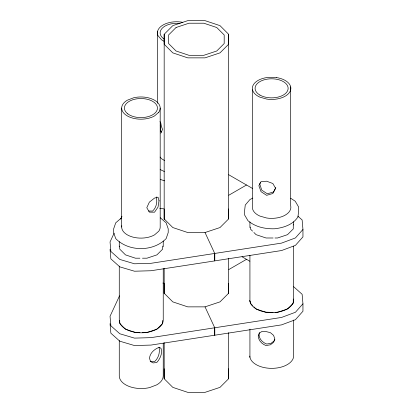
<?xml version="1.0" encoding="UTF-8"?>
<svg xmlns="http://www.w3.org/2000/svg" width="413" height="413" viewBox="0 0 413 413"><rect width="100%" height="100%" fill="white"/><g stroke="black" fill="none" stroke-linecap="round" stroke-linejoin="round"><path stroke-width="0.62" d="M119.729 320.436L119.729 323.456L125.485 329.207L135.449 332.527L139.919 332.527M119.729 246.102L119.729 249.122L125.485 254.878L135.449 258.197L139.919 258.197M162.67 320.436L162.67 323.456L156.914 329.207L146.951 332.527L142.48 332.527M162.67 246.102L162.67 249.122L156.914 254.878L146.951 258.197L142.48 258.197M228.626 368.757L228.626 378.731L219.99 387.363L205.034 392.35L187.765 392.35L172.804 387.363L164.173 378.731L164.173 368.757M164.173 34.269L164.173 44.243L172.804 52.874L187.765 57.861L205.034 57.861L219.99 52.874L228.626 44.243L228.626 34.269L219.99 25.637L205.034 20.65L187.765 20.65L172.804 25.637L164.173 34.269L164.173 219.54M228.626 208.947L228.626 218.921L219.99 227.553L205.029 232.529L214.745 253.468L214.745 260.902L150.967 270.742L134.499 271.217L119.822 266.875L110.87 258.874L110.049 249.364M228.626 283.277L228.626 293.251L219.99 301.882L205.029 306.859L187.765 306.869L172.804 301.882L164.173 293.251L164.188 283.282L162.898 283.081M250.33 301.438L250.33 303.25L252.544 305.46M250.33 227.109L250.33 228.921L252.544 231.13M293.271 299.022L293.271 303.25L287.515 309.001L277.551 312.326L274.996 312.326M293.271 224.693L293.271 228.921L287.515 234.672L277.551 237.991L274.996 237.991M160.719 122.341L160.27 125.397L160.693 131.592L161.798 132.057M160.812 133.156L162.536 129.414L161.38 126.306L160.812 123.172L159.986 121.582M259.596 332.754L259.049 334.494C258.982 339.14 262.683 342.532 266.741 344.044L271.104 343.27L274.304 340.813L274.867 339.202M114.117 233.164L110.049 241.93L110.87 251.445L119.822 259.441L134.499 263.788L150.967 263.313L281.573 243.107L295.424 237.94L302.951 229.468L302.13 219.959L297.892 216.169M120.632 219.133L121.99 216.206M119.548 295.801L110.049 316.265L110.87 325.774L119.822 333.771L134.499 338.118L150.967 337.643L281.573 317.437L295.424 312.269L302.951 303.798L302.13 294.288L293.653 286.71M275.822 187.6L273.556 191.968L267.33 193.8L261.739 190.14L259.705 183.878L260.629 182.195M121.639 217.723L115.728 222.834L113.647 228.859L113.647 232.576L115.728 238.606C128.66 251.925 153.208 251.925 166.14 238.606L168.215 232.576L168.215 228.859L166.14 222.834L160.223 217.723M228.817 195.215L246.53 184.993L252.637 188.524M228.817 269.544L246.53 259.323L249.86 261.248M252.823 198.08L249.963 199.525L245.255 205.039L244.558 211.172L244.558 214.889L247.981 220.707C255.384 227.042 265.296 229.107 274.815 228.761C283.561 227.723 293.013 224.744 297.964 216.908L298.656 210.775L298.656 207.058L295.238 201.239L290.726 198.271M151.235 361.814L154.87 361.349C158.68 357.694 160.11 352.32 159.057 347.204M205.034 232.54L187.765 232.54L172.804 227.553L164.173 218.921L164.188 208.952L159.738 208.26M273.081 237.991L266.049 237.991L256.086 234.672L253.871 232.457M273.081 312.326L266.049 312.326L256.086 309.001L253.871 306.792M148.582 211.022L152.614 211.074C156.512 207.419 157.456 201.972 156.305 196.934M160.476 179.474L164.581 180.842M164.364 171.514L160.151 169.562M228.709 174.735L246.499 185.009M242.054 256.772L246.499 259.338M150.187 361.21L153.166 362.929L156.801 362.464C160.151 358.794 162.727 353.321 161.008 348.329L159.227 347.302C154.405 349.135 150.064 352.862 149.475 358.236L150.502 361.39M160.094 157.054L161.38 158.561A19.256 11.115 0 0 0 164.544 160.435M205.029 306.859L214.745 327.798L214.745 335.232L214.734 327.777M110.049 323.694L110.87 333.208L119.822 341.205L134.499 345.552L150.967 345.077L281.573 324.871L295.424 319.703L302.951 311.232L302.951 303.798M302.951 229.468L302.951 236.902L295.424 245.374L281.573 250.541L214.734 260.882L214.734 253.448M293.524 221.776L293.524 224.992M293.524 246.2L293.524 298.258A21.987 12.695 0 0 1 274.593 312.502L266.034 312.176A21.987 12.695 0 0 1 249.751 300.344M293.524 320.049L293.524 354.008A21.987 12.695 0 0 1 273.535 368.313A21.987 12.695 0 0 1 249.751 356.094M290.695 86.88L290.695 205.808A19.256 11.115 0 0 1 266.622 217.997L259.885 216.076A19.256 11.115 0 0 1 252.519 208.71L252.519 89.781M249.927 221.879L249.927 227.661M249.927 255.301L249.927 301.573M249.927 329.125L249.927 357.322M228.626 34.269L228.626 218.895M228.626 258.213L228.626 293.658M228.626 332.666L228.626 378.731M164.173 268.522L164.173 293.658M164.173 342.64L164.173 378.731M163.238 241.047L163.238 246.829M163.238 268.682L163.238 320.101A21.987 12.695 0 0 1 141.256 332.795A21.987 12.695 0 0 1 119.269 320.101L119.269 266.111M163.238 343.167L163.238 375.851A21.987 12.695 0 0 1 156.801 384.823L149.666 387.575A21.987 12.695 0 0 1 119.269 375.851L119.269 340.606M160.187 108.072L160.187 227A19.256 11.115 0 0 1 158.721 231.254L154.545 234.863A19.256 11.115 0 0 1 132.583 237.021A19.256 11.115 0 0 1 121.799 225.766M157.565 31.414L157.565 103.317M121.68 108.072L121.68 227M119.269 241.693L119.269 246.829M164.462 39.302A16.525 9.54 0 0 1 162.309 28.13A16.525 9.54 0 0 1 180.073 23.531M164.544 41.507A19.256 11.115 0 0 1 161.38 39.633L158.055 35.74A19.256 11.115 0 0 1 163.491 24.749A19.256 11.115 0 0 1 182.84 22.338M159.02 200.651L158.009 207.13L154.545 212.189L149.361 212.122L146.791 207.713L149.361 202.138L154.545 198.07L158.009 197.146L159.02 200.651M258.342 335.883L258.213 336.29C258.626 340.715 261.976 344.106 266.034 345.567L270.396 344.793L273.592 342.351L274.779 338.851L273.592 335.351L270.396 332.666L266.034 331.562L262.116 331.386L259.245 333.131L258.342 335.883M275.579 188.261L272.848 193.49L266.622 195.323L261.031 191.663L258.874 185.674L261.031 181.679L266.622 181.199L272.848 183.506L275.579 188.261M176.057 27.511L168.612 34.955L168.612 43.556L176.057 51L188.953 55.301L203.841 55.301L216.737 51L224.187 43.556L224.187 34.955L216.737 27.511L203.841 23.216L188.953 23.216L176.057 27.511M158.721 112.326L154.545 115.934A19.256 11.115 0 0 1 127.318 115.934A19.256 11.115 0 0 1 127.318 100.214L133.564 97.804A19.256 11.115 0 0 1 154.545 100.214A19.256 11.115 0 0 1 158.721 112.326M276.591 77.592L269.095 77.308A19.256 11.115 0 0 0 253.009 85.45A19.256 11.115 0 0 0 259.885 97.148L266.622 99.063A19.256 11.115 0 0 0 290.205 91.206A19.256 11.115 0 0 0 276.591 77.592M127.823 113.88A16.525 9.54 0 0 0 156.197 111.722A16.525 9.54 0 0 0 138.773 98.614A16.525 9.54 0 0 0 127.823 113.88M259.927 95.073A16.525 9.54 0 0 0 287.567 90.798A16.525 9.54 0 0 0 267.33 79.115A16.525 9.54 0 0 0 259.927 95.073"/></g></svg>
